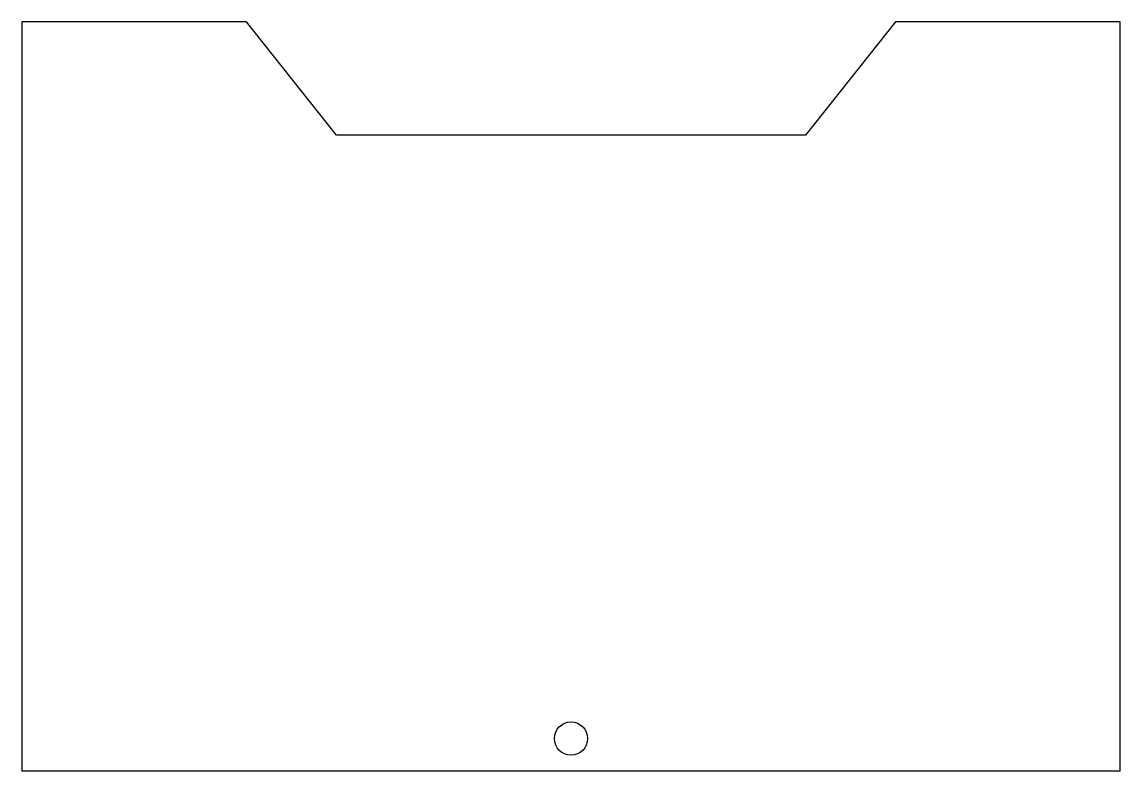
# Model space of a CAD drawing. Header units: millimetres. Extents: x -3.3 to 3.3, y -0.2 to 4.3.
import ezdxf

# ---------------------------------------------------------------- set-up
doc = ezdxf.new("R2010")
doc.units = ezdxf.units.MM
doc.layers.get('0').update_dxf_attribs({"linetype": 'CONTINUOUS'})

msp = doc.modelspace()

# ---------------------------------------------------------------- linework, layer by layer
for p, q in [((-3.3, 4.305), (-3.3, -0.195)), ((-1.95, 4.305, 0), (-3.3, 4.305)), ((-1.41, 3.625, 0), (-1.95, 4.305, 0)), ((1.95, 4.305, 0), (1.41, 3.625, 0)), ((3.3, 4.305), (1.95, 4.305, 0)), ((3.3, -0.195), (3.3, 4.305)), ((1.41, 3.625, 0), (-1.41, 3.625, 0)), ((3.3, -0.195), (-3.3, -0.195))]:
    msp.add_line(p, q)
msp.add_circle((0, 0), 0.1)

doc.saveas('drawing.dxf')
